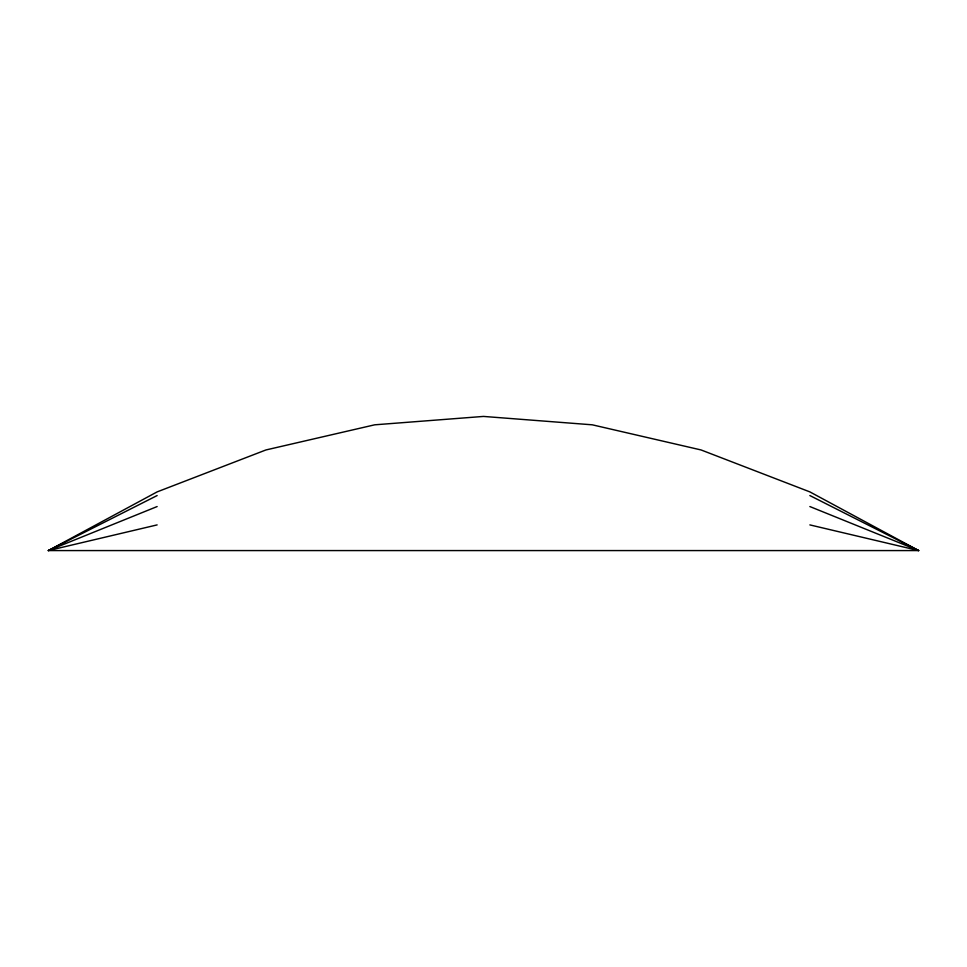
<?xml version="1.0" encoding="UTF-8"?>
<svg xmlns="http://www.w3.org/2000/svg" width="967" height="967" viewBox="0 0 967 967"><rect width="100%" height="100%" fill="white"/><g stroke="black" fill="none" stroke-linecap="round" stroke-linejoin="round"><path stroke-width="1.45" d="M157.137 524.9L48.35 550.574L157.137 491.889L265.925 449.957L374.712 424.815L483.5 416.426L592.288 424.815L701.075 449.957L809.862 491.889L918.65 550.574L48.35 550.574L157.137 495.551M48.35 550.574L157.137 506.551M809.862 524.9L918.65 550.574L809.862 495.551M809.862 506.551L918.65 550.574"/></g></svg>
